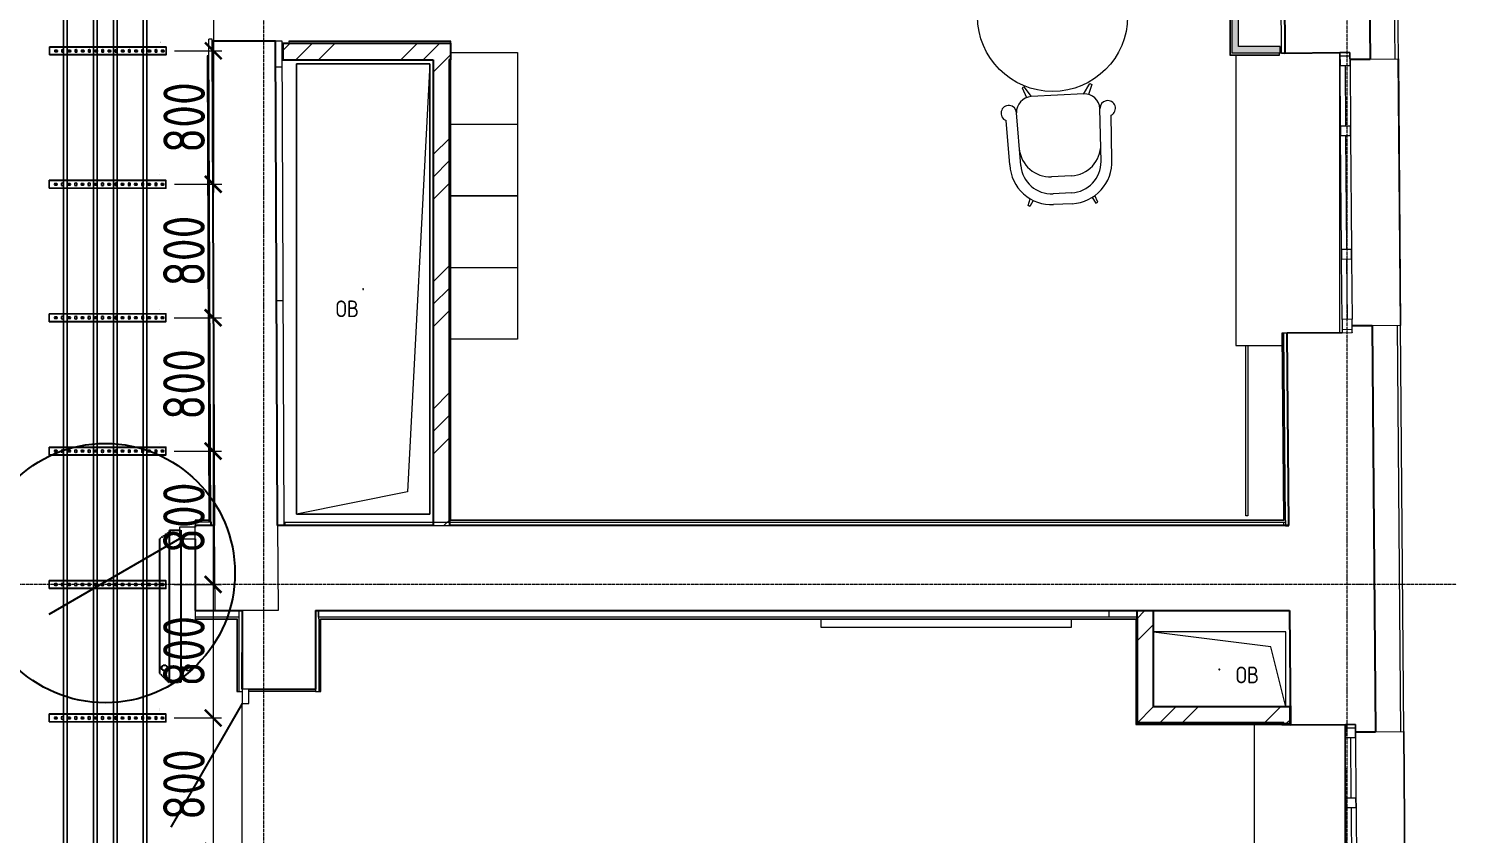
# Model space of a CAD drawing. Header units: millimetres. Extents: x -42533 to 645315, y 3457 to 82611.
# Drawn here: x 327985 to 336551, y 45219 to 50052 of the extents above; entities that cross this region are included whole.
import ezdxf
from ezdxf.enums import TextEntityAlignment as Align

# ---------------------------------------------------------------- set-up
doc = ezdxf.new("R2018")
doc.units = ezdxf.units.MM
doc.linetypes.add('ADSK_Линия сетки', pattern=[25, 20, -2.5, 0, -2.5])
doc.linetypes.add('ADSK_Штриховая_ш3 п1_5', pattern=[4.5, 3, -1.5])
for name, color, linetype in [('00_00_потолок_Панели из стали', 7, 'Continuous'), ('ЭОМ_Лотки авар.', 1, 'Continuous'), ('ЭОМ_Лотки рабочие', 5, 'Continuous')]:
    doc.layers.add(name, color=color, linetype=linetype)
for name, color, linetype, lineweight in [('_ Окна', 7, 'Continuous', 9), ('Аннотация', 7, 'Continuous', 18), ('Двери', 7, 'Continuous', 9), ('Обобщенные модели', 7, 'Continuous', 18), ('Окна', 7, 'Continuous', 9), ('Оси', 253, 'Continuous', 9), ('Перекрытие', 7, 'Continuous', 18), ('Стены внутренние', 7, 'Continuous', 18), ('Стены наружные', 7, 'Continuous', 18), ('Стены несущие', 7, 'Continuous', 30), ('Стены отделка', 7, 'Continuous', 30), ('Стены штриховка', 7, 'Continuous', 9), ('ТХ', 5, 'Continuous', 0), ('ШТРИХОВКА', 252, 'Continuous', 15)]:
    doc.layers.add(name, color=color, linetype=linetype, lineweight=lineweight)
doc.layers.add('Линии', color=7, linetype='Continuous', lineweight=9, true_color=0x00a600)
doc.styles.add('GOST Common_4', font='GOST_Common.ttf', dxfattribs={"width": 0.9, "height": 200})
doc.styles.get("Standard").update_dxf_attribs({"font": 'arial.ttf'})
doc.styles.add('М2', font='isocpeur.ttf', dxfattribs={"width": 0.8})
doc.dimstyles.new('М2-100', dxfattribs={"dimtxt": 250, "dimasz": 100, "dimexe": 50, "dimexo": 50, "dimgap": 50, "dimtad": 1, "dimdec": 0, "dimzin": 1, "dimtxsty": 'М2', "dimblk": 'ARCHTICK', "dimcen": 2.5, "dimdle": 50, "dimclre": 256, "dimclrt": 256, "dimadec": 0, "dimazin": 0, "dimtfac": 1, "dimtdec": 0, "dimtix": 1, "dimtmove": 1, "dimatfit": 3, "dimldrblk": 'NONE', "dimfxl": 1, "dimtolj": 1, "dimlwd": 9, "dimlwe": 9, "dimarcsym": 1})
pattern_1 = [(45, (507.34, 158.9), (-381.661, 381.661), []), (45, (642.3, 158.9), (0, 763.322), []), (45, (372.4, 158.9), (0, 763.322), [])]

# ---------------------------------------------------------------- blocks, each defined once
blk = doc.blocks.new('ТХ 3 этаж')
at = {"color": 8, "linetype": 'Continuous', "lineweight": 18}
for p, q in [((60928.8, 23267.2), (60917.7, 23261)), ((60917.7, 23261), (60943.5, 23203.2)), ((60973.8, 23209.2), (60928.8, 23267.2)), ((61287, 23224.8), (60971.8, 23209.1)), ((61285, 23224.7), (61324, 23287)), ((61335.7, 23281.8), (61315.7, 23221.8)), ((61324, 23287), (61335.7, 23281.8)), ((61390.7, 22819.8), (61384.4, 23136.7)), ((60843.5, 22799.1), (60820.9, 23066)), ((60909, 22795.8), (60883.7, 23111.7)), ((61455.5, 22829.7), (61451.4, 23097.5)), ((61212.8, 22733.9), (61094.5, 22728)), ((61214.3, 22631.7), (61103.2, 22626.2)), ((60952.9, 22555.4), (60966.3, 22595.8)), ((60964.6, 22550.2), (60952.9, 22555.4)), ((60982.7, 22586.9), (60964.6, 22550.2)), ((61217.6, 22566.8), (61106.4, 22561.3)), ((61338.1, 22604.7), (61359.8, 22570)), ((61370.9, 22576.2), (61353.5, 22615.1)), ((61359.8, 22570), (61370.9, 22576.2))]:
    blk.add_line(p, q, dxfattribs=at)
for centre, radius, start, end in [((61291.7, 23132.1), 92.8, 2.85855, 92.85855), ((60837.3, 23109.4), 46.4, 2.85855, 249.28037), ((60976.4, 23116.4), 92.8, 92.85855, 182.85855), ((61430.8, 23139), 46.4, 296.43673, 182.85855), ((61085.2, 22913.5), 185.7, 184.90396, 272.85855), ((61203.6, 22919.4), 185.7, 272.85855, 0.81314), ((61093.9, 22811.6), 250.7, 182.85855, 272.85855), ((61094, 22811.6), 185.7, 184.90396, 272.85855), ((61205, 22817.2), 185.7, 272.85855, 0.81314), ((61205.1, 22817.2), 250.7, 272.85855, 2.85855)]:
    blk.add_arc(centre, radius, start, end, dxfattribs=at)
at = {"layer": 'ТХ', "color": 8}
for p, q in [((57490.1, 23044.6), (57890.1, 23044.6)), ((57490.1, 22184.6), (57890.1, 22184.6))]:
    blk.add_line(p, q, dxfattribs=at)
for points in [[(57490.1, 22614.6), (57490.1, 23474.6), (57890.1, 23474.6), (57890.1, 22614.6)], [(57490.1, 21754.6), (57490.1, 22614.6), (57890.1, 22614.6), (57890.1, 21754.6)], [(61211.7, 20023.9), (59711.7, 20023.9), (59711.7, 20073.9), (61211.7, 20073.9)]]:
    blk.add_lwpolyline(points, close=True, dxfattribs=at)
blk.add_circle((61100, 23690.2), 450, dxfattribs=at)
blk = doc.blocks.new('План 3 этажа')
at = {"layer": 'Стены внутренние'}
for points in [[(55188.195, 23588.356), (55205.237, 23588.356), (55205.237, 25943.31), (55165.237, 25943.31), (55165.237, 23588.356)], [(55205.237, 23588.356), (55455.035, 23588.747), (55455.035, 23628.356), (55205.237, 23628.356)]]:
    blk.add_hatch(color=8, dxfattribs=at).paths.add_polyline_path(points)
at = {"layer": 'Стены внутренние', "lineweight": 9}
h = blk.add_hatch(dxfattribs=at)
h.set_pattern_fill('FP_1', color=8, style=0, pattern_type=2)
h.set_pattern_definition(pattern_1)
h.paths.add_polyline_path([(49489.608, 23548.356), (50479.214, 23548.356), (50479.214, 23648.356), (49471.705, 23648.356), (49471.705, 23548.356), (49480.226, 23548.356)])
h = blk.add_hatch(dxfattribs=at)
h.set_pattern_fill('FP_1', color=8, style=0, pattern_type=2)
h.set_pattern_definition(pattern_1)
h.paths.add_polyline_path([(50373.214, 20754.474), (50473.214, 20754.474), (50470.446, 22274.474), (50473.214, 23548.356), (50373.214, 23548.356), (50373.214, 21881.002)])
h = blk.add_hatch(dxfattribs=at)
h.set_pattern_fill('FP_1', color=8, style=0, pattern_type=2)
h.set_pattern_definition(pattern_1)
h.paths.add_polyline_path([(54689.608, 19666.644), (54694.195, 19666.644), (54694.195, 20244.474), (54594.195, 20244.394), (54594.195, 19666.644)])
h = blk.add_hatch(dxfattribs=at)
h.set_pattern_fill('FP_1', color=8, style=0, pattern_type=2)
h.set_pattern_definition(pattern_1)
h.paths.add_polyline_path([(55515.032, 19566.644), (55515.032, 19666.644), (54594.195, 19666.644), (54594.195, 19566.644), (55510.358, 19566.644)])
at = {"layer": '_ Окна', "color": 8, "lineweight": 18}
for p, q in [((55813.299, 23591.577), (55873.297, 23592.063)), ((55813.946, 23511.58), (55813.299, 23591.577)), ((55873.297, 23592.063), (55873.944, 23512.065)), ((55873.944, 23512.065), (55813.946, 23511.58)), ((55816.857, 23151.592), (55876.855, 23152.077)), ((55817.342, 23091.594), (55816.857, 23151.592)), ((55876.855, 23152.077), (55877.34, 23092.079)), ((55877.34, 23092.079), (55817.342, 23091.594)), ((55822.842, 22411.616), (55882.84, 22412.101)), ((55823.327, 22351.618), (55822.842, 22411.616)), ((55882.84, 22412.101), (55883.325, 22352.103)), ((55883.325, 22352.103), (55823.327, 22351.618)), ((55886.237, 21992.115), (55826.239, 21991.63)), ((55826.239, 21991.63), (55826.886, 21911.632)), ((55886.884, 21912.117), (55886.237, 21992.115)), ((55826.886, 21911.632), (55886.884, 21912.117)), ((55845.891, 19561.711), (55905.889, 19562.196)), ((55846.538, 19481.713), (55845.891, 19561.711)), ((55905.889, 19562.196), (55906.536, 19482.199)), ((55906.536, 19482.199), (55846.538, 19481.713)), ((55849.449, 19121.725), (55909.448, 19122.21)), ((55849.935, 19061.727), (55849.449, 19121.725)), ((55909.448, 19122.21), (55909.933, 19062.212)), ((55909.933, 19062.212), (55849.935, 19061.727))]:
    blk.add_line(p, q, dxfattribs=at)
at = {"layer": '_ Окна', "color": 8}
for p, q in [((55813.46, 23571.578), (55873.458, 23572.063)), ((55843.945, 23511.823), (55846.856, 23151.834)), ((55847.341, 23091.836), (55852.841, 22411.858)), ((55853.326, 22351.86), (55856.238, 21991.872)), ((55826.724, 21931.632), (55886.722, 21932.117)), ((55846.053, 19541.712), (55906.051, 19542.197)), ((55876.537, 19481.956), (55879.449, 19121.968)), ((55879.934, 19061.97), (55886.565, 18241.997))]:
    blk.add_line(p, q, dxfattribs=at)
at = {"layer": 'Двери', "color": 8}
for p, q in [((48945.843, 20744.474), (48850.843, 20744.474)), ((48850.843, 20744.474), (48850.843, 20674.474)), ((48945.843, 20674.474), (48945.843, 20744.474)), ((48850.843, 20674.474), (48945.843, 20674.474)), ((49266.439, 19774.474), (49226.439, 19774.474)), ((49226.439, 19774.474), (49226.439, 19687.474)), ((49266.439, 19687.474), (49266.439, 19774.474)), ((49226.439, 19687.474), (49266.439, 19687.474))]:
    blk.add_line(p, q, dxfattribs=at)
at = {"layer": 'Двери', "color": 8, "lineweight": 30}
for p, q in [((48850.843, 20674.474), (48067.09, 20221.974)), ((49226.439, 19687.474), (48798.439, 18946.157))]:
    blk.add_line(p, q, dxfattribs=at)
at = {"layer": 'Линии', "color": 8, "linetype": 'ADSK_Штриховая_ш3 п1_5', "lineweight": 30}
for p, q in [((48805.5, 20726.519), (48731.005, 20674.357)), ((48731.005, 20674.357), (48731.005, 19870.166)), ((48791.005, 19813.696), (48791.005, 20726.988)), ((48791.005, 20726.988), (48859.066, 20726.988)), ((48859.066, 20726.988), (48859.066, 19814.629)), ((48858.564, 19906.334), (48903.269, 19901.186)), ((48731.005, 19870.166), (48787.523, 19813.649)), ((48859.066, 19814.629), (48791.005, 19813.696))]:
    blk.add_line(p, q, dxfattribs=at)
for centre in [(48761.361, 19901.186), (48903.269, 19901.186)]:
    blk.add_circle(centre, 17, dxfattribs=at)
at = {"layer": 'Обобщенные модели', "color": 8}
for p, q in [((49553.214, 20823.326), (49553.214, 23523.326)), ((49553.214, 23523.326), (50353.214, 23523.326)), ((50353.214, 23523.326), (49553.214, 23523.326)), ((49553.214, 23523.326), (49553.214, 20823.326)), ((50353.214, 23523.326), (50219.88, 20956.66)), ((50353.214, 23523.326), (50353.214, 20823.326)), ((50353.214, 20823.326), (50353.214, 23523.326)), ((50219.88, 20956.66), (49553.214, 20823.326)), ((50353.214, 20823.326), (49553.214, 20823.326)), ((49553.214, 20823.326), (50353.214, 20823.326)), ((55489.608, 20116.644), (54694.195, 20116.644)), ((55489.608, 20116.644), (54694.195, 20116.644)), ((55399.608, 20026.644), (54694.195, 20116.063)), ((55489.608, 19666.644), (55489.608, 20116.644)), ((55489.608, 19666.644), (55489.608, 20116.644)), ((55489.608, 19666.644), (55399.608, 20026.644))]:
    blk.add_line(p, q, dxfattribs=at)
for centre, start, end in [((49953.214, 22173.326), 0, 180), ((49953.214, 22173.326), 120, 180), ((49953.214, 22173.326), 180, 0), ((49953.214, 22173.326), 240, 345), ((49953.214, 22173.326), 15, 90), ((55089.608, 19891.644), 0, 180), ((55089.608, 19891.644), 60, 180), ((55089.608, 19891.644), 180, 0), ((55089.608, 19891.644), 180, 285), ((55089.608, 19891.644), 15, 30)]:
    blk.add_arc(centre, 2.5, start, end, dxfattribs=at)
at = {"layer": 'Окна', "color": 8}
for p, q in [((55873.297, 23592.063), (55813.299, 23591.577)), ((55813.299, 23591.577), (55813.946, 23511.58)), ((55873.944, 23512.065), (55873.297, 23592.063)), ((55816.857, 23151.592), (55813.946, 23511.58)), ((55873.944, 23512.065), (55876.855, 23152.077)), ((55816.857, 23151.592), (55817.342, 23091.594)), ((55877.34, 23092.079), (55876.855, 23152.077)), ((55822.842, 22411.616), (55817.342, 23091.594)), ((55877.34, 23092.079), (55882.84, 22412.101)), ((55822.842, 22411.616), (55823.327, 22351.618)), ((55883.325, 22352.103), (55882.84, 22412.101)), ((55826.239, 21991.63), (55823.327, 22351.618)), ((55883.325, 22352.103), (55886.237, 21992.115)), ((55826.239, 21991.63), (55826.886, 21911.632)), ((55886.884, 21912.117), (55886.237, 21992.115)), ((55826.886, 21911.632), (55886.884, 21912.117)), ((55905.889, 19562.196), (55845.891, 19561.711)), ((55845.891, 19561.711), (55846.538, 19481.713)), ((55906.536, 19482.199), (55905.889, 19562.196)), ((55849.449, 19121.725), (55846.538, 19481.713)), ((55906.536, 19482.199), (55909.448, 19122.21)), ((55849.449, 19121.725), (55849.935, 19061.727)), ((55909.933, 19062.212), (55909.448, 19122.21)), ((55856.566, 18241.754), (55849.935, 19061.727)), ((55909.933, 19062.212), (55916.564, 18242.239))]:
    blk.add_line(p, q, dxfattribs=at)
at = {"layer": 'Оси', "color": 8, "linetype": 'ADSK_Линия сетки'}
for p, q in [((49356.908, -3523.688), (49356.908, 43515.246)), ((55856.908, -3523.688), (55856.908, 43515.246)), ((-10051.774, 20403.902), (56512.196, 20403.902))]:
    blk.add_line(p, q, dxfattribs=at)
at = {"layer": 'Перекрытие', "color": 8}
for p, q in [((55188.195, 23576.517), (55188.195, 21834.474)), ((55812.654, 23587.772), (55451.318, 23587.772)), ((55812.654, 21911.327), (55812.654, 23587.772)), ((55188.195, 21834.474), (55465.498, 21834.474)), ((55510.415, 20244.394), (54694.195, 20244.394)), ((49666.439, 19759.474), (49266.439, 19759.474)), ((49226.439, 18831.474), (49226.439, 19687.474)), ((55299.537, 19560.644), (55299.537, 17367.775)), ((55844.672, 17741.447), (55844.672, 19561.701))]:
    blk.add_line(p, q, dxfattribs=at)
at = {"layer": 'Стены внутренние', "color": 8}
for p, q in [((55248.195, 20812.96), (55248.195, 21834.474)), ((55260.195, 21834.474), (55260.195, 20812.96)), ((55260.195, 20812.96), (55248.195, 20812.96))]:
    blk.add_line(p, q, dxfattribs=at)
at = {"layer": 'Стены наружные', "color": 8}
for p, q in [((55463.313, 23588.356), (55455.035, 23588.356)), ((56163.38, 23554.407), (56164.38, 23554.415)), ((56176.288, 21954.459), (56163.38, 23554.407)), ((56163.611, 23554.409), (56176.551, 21954.462)), ((56164.38, 23554.415), (56177.288, 21954.467)), ((56177.288, 21954.467), (56176.288, 21954.459)), ((56195.933, 19519.54), (56196.933, 19519.549)), ((56209.93, 17784.597), (56195.933, 19519.54)), ((56196.243, 19519.543), (56210.275, 17784.6)), ((56196.933, 19519.549), (56210.93, 17784.605))]:
    blk.add_line(p, q, dxfattribs=at)
at = {"layer": 'Стены несущие', "color": 8}
for p, q in [((55973.713, 26013.954), (55993.616, 23553.034)), ((55464.255, 25944.831), (55483.309, 23588.908)), ((49428.227, 23660.885), (49048.23, 23659.317)), ((49048.23, 23659.317), (49060.223, 20754.474)), ((49440.226, 20754.474), (49428.227, 23660.885)), ((49471.705, 23648.356), (49471.705, 23548.356)), ((49471.705, 23648.356), (50479.214, 23648.356)), ((50479.214, 23548.356), (50479.214, 23648.356)), ((55483.309, 23588.908), (55813.299, 23591.577)), ((49471.705, 23548.356), (50373.214, 23548.356)), ((50373.214, 23548.356), (50373.214, 20754.474)), ((50479.214, 23548.356), (50467.214, 23548.356)), ((50473.214, 20754.474), (50473.214, 23548.356)), ((55873.62, 23552.064), (55993.616, 23553.034)), ((56006.556, 21953.087), (55886.56, 21952.116)), ((56006.556, 21953.087), (56026.249, 19518.168)), ((55826.886, 21911.632), (55496.896, 21908.963)), ((55506.233, 20754.474), (55496.896, 21908.963)), ((55886.892, 21911.118), (55886.884, 21912.117)), ((48945.843, 20754.474), (48945.843, 20744.474)), ((49060.223, 20754.474), (48945.843, 20754.474)), ((50373.214, 20754.474), (49440.226, 20754.474)), ((55506.233, 20754.474), (50473.214, 20754.474)), ((48945.843, 20674.474), (48945.843, 20244.474)), ((48945.843, 20244.474), (49226.439, 20244.474)), ((49226.439, 20244.474), (49226.439, 19774.474)), ((49666.439, 20244.474), (55510.358, 20244.474)), ((49666.439, 20244.474), (49666.439, 19774.474)), ((54594.195, 20244.474), (54594.195, 19566.644)), ((54694.195, 19666.644), (54694.195, 20244.474)), ((55510.358, 20244.474), (55515.902, 19559.042)), ((49226.439, 19774.474), (49226.439, 19993.902)), ((49266.439, 19774.474), (49666.439, 19774.474)), ((55515.032, 19666.644), (54694.195, 19666.644)), ((55515.032, 19566.644), (55515.032, 19666.644)), ((54594.195, 19566.644), (55515.032, 19566.644)), ((55515.902, 19559.042), (55845.891, 19561.711)), ((55906.253, 19517.198), (56026.249, 19518.168))]:
    blk.add_line(p, q, dxfattribs=at)
at = {"layer": 'Стены отделка', "color": 8, "lineweight": 9}
for p, q in [((56163.611, 23554.409), (56143.707, 26015.329)), ((55153.237, 25953.31), (55153.237, 23578.356)), ((55165.237, 25943.31), (55165.237, 23588.356)), ((55205.237, 23628.356), (55205.237, 25903.31)), ((55463.31, 23588.747), (55444.256, 25944.67)), ((49048.178, 23671.866), (49028.178, 23671.784)), ((49040.223, 20754.377), (49028.178, 23671.784)), ((49048.23, 23659.317), (49048.178, 23671.866)), ((49468.233, 23659.6), (49428.233, 23659.435)), ((49480.226, 20754.625), (49468.233, 23659.6)), ((50477.214, 23660.356), (49508.23, 23660.356)), ((49508.23, 23660.356), (49508.279, 23648.356)), ((50479.214, 23648.356), (50479.214, 23658.356)), ((49028.591, 23571.784), (49016.591, 23571.734)), ((49016.591, 23571.734), (49028.14, 20774.474)), ((55155.237, 23576.356), (55451.41, 23576.356)), ((55455.035, 23588.356), (55165.237, 23588.356)), ((55455.035, 23628.356), (55205.237, 23628.356)), ((55451.41, 23576.356), (55451.313, 23588.356)), ((55455.035, 23588.356), (55455.035, 23628.356)), ((55463.31, 23588.747), (55483.309, 23588.908)), ((49468.87, 23505.209), (49428.87, 23505.044)), ((50467.214, 23548.356), (50467.214, 20774.474)), ((50479.214, 20786.474), (50479.214, 23548.356)), ((55993.616, 23553.034), (56163.611, 23554.409)), ((49434.65, 22105.056), (49474.65, 22105.221)), ((56176.551, 21954.462), (56006.556, 21953.087)), ((56196.243, 19519.543), (56176.551, 21954.462)), ((55496.896, 21908.963), (55464.897, 21908.705)), ((55464.897, 21908.705), (55473.974, 20786.474)), ((55476.897, 21908.802), (55476.905, 21907.802)), ((48945.843, 20786.474), (48945.843, 20754.474)), ((49040.091, 20786.474), (48945.843, 20786.474)), ((49043.735, 20774.474), (49040.14, 20774.474)), ((49040.223, 20754.377), (49060.223, 20754.46)), ((49043.735, 20754.474), (49043.735, 20774.474)), ((49440.226, 20754.459), (49480.226, 20754.625)), ((49440.226, 20754.474), (49440.226, 20754.459)), ((49483.739, 20774.474), (49483.739, 20754.474)), ((49483.739, 20774.474), (55486.071, 20774.474)), ((50373.214, 20754.474), (50473.214, 20754.474)), ((55473.974, 20786.474), (50479.214, 20786.474)), ((55476.233, 20754.474), (55476.233, 20774.474)), ((55485.99, 20784.474), (55486.237, 20753.989)), ((55486.237, 20753.989), (55506.236, 20754.151)), ((48945.843, 20244.474), (48945.843, 20192.474)), ((49206.439, 20244.474), (49206.439, 20204.474)), ((49226.439, 19993.902), (49226.439, 20244.474)), ((49226.439, 20244.474), (49226.439, 20244.474)), ((49686.439, 20243.902), (49666.439, 20243.902)), ((49682.343, 20244.474), (49682.343, 20204.474)), ((49686.439, 20194.474), (49686.439, 20243.902)), ((54429.608, 20204.474), (54429.608, 20244.474)), ((48945.843, 20192.474), (49194.439, 20192.474)), ((49194.439, 20192.474), (49194.439, 19759.474)), ((49206.439, 20204.474), (49196.439, 20204.474)), ((54600.195, 20204.474), (49682.343, 20204.474)), ((49698.439, 20192.474), (54588.195, 20192.474)), ((49698.439, 19759.474), (49698.439, 20192.474)), ((54588.195, 20192.474), (54588.195, 19562.644)), ((54600.195, 19572.644), (54600.195, 20204.474)), ((49194.439, 19759.474), (49226.439, 19759.474)), ((49666.439, 19774.474), (49666.439, 19759.474)), ((49666.439, 19759.474), (49698.439, 19759.474)), ((54590.195, 19560.644), (55463.887, 19560.644)), ((55475.79, 19572.644), (54600.195, 19572.644)), ((55463.887, 19560.644), (55463.904, 19558.621)), ((55463.904, 19558.621), (55515.902, 19559.042)), ((55475.903, 19558.719), (55475.79, 19572.644)), ((55515.858, 19564.437), (55475.859, 19564.113)), ((56026.249, 19518.168), (56196.243, 19519.543))]:
    blk.add_line(p, q, dxfattribs=at)
at = {"layer": 'Стены штриховка', "color": 8}
for p, q in [((56143.611, 23554.247), (56123.708, 26015.167)), ((55155.237, 25955.31), (55155.237, 23576.356)), ((50479.214, 23658.356), (49508.238, 23658.356)), ((50477.214, 23648.356), (50477.214, 23660.356)), ((50479.214, 23660.356), (50477.214, 23660.356)), ((50479.214, 23658.356), (50479.214, 23660.356)), ((49018.591, 23571.743), (49030.14, 20774.474)), ((55153.237, 23578.356), (55451.394, 23578.356)), ((55153.237, 23578.356), (55153.237, 23576.356)), ((55153.237, 23576.356), (55155.237, 23576.356)), ((50477.214, 20784.474), (50477.214, 23548.356)), ((56156.551, 21954.3), (56176.244, 19519.381)), ((55466.897, 21908.721), (55475.99, 20784.474)), ((55485.99, 20784.474), (55476.905, 21907.802)), ((49040.099, 20784.474), (48945.843, 20784.474)), ((49040.14, 20774.474), (48945.843, 20774.474)), ((49060.223, 20754.474), (49062.328, 20244.474)), ((49440.226, 20754.459), (49442.332, 20244.474)), ((55475.99, 20784.474), (50477.214, 20784.474)), ((49442.332, 20244.474), (49226.439, 20244.474)), ((49196.439, 20204.474), (48945.843, 20204.474)), ((48945.843, 20194.474), (49196.439, 20194.474)), ((49196.439, 20194.474), (49196.439, 19759.474)), ((49206.439, 20204.474), (49206.439, 19759.474)), ((49686.439, 20194.474), (49686.439, 19759.474)), ((49696.439, 20194.474), (54590.195, 20194.474)), ((49696.439, 19759.474), (49696.439, 20194.474)), ((54590.195, 20194.474), (54590.195, 19560.644)), ((54588.195, 19562.644), (55465.871, 19562.644)), ((54588.195, 19562.644), (54588.195, 19560.644)), ((54588.195, 19560.644), (54590.195, 19560.644)), ((55465.871, 19562.644), (55465.903, 19558.638))]:
    blk.add_line(p, q, dxfattribs=at)
at = {"layer": 'ЭОМ_Лотки рабочие'}
blk.add_blockref('ТХ 3 этаж', (-7010.895, 118.542), dxfattribs=at)
at = {"layer": 'Аннотация', "color": 8, "lineweight": 9, "char_height": 100, "width": 156.348, "attachment_point": 1, "line_spacing_factor": 1.022766, "style": 'GOST Common_4'}
for insert in [(49788.055, 22104.768), (55187.918, 19908.692)]:
    blk.add_mtext('\\pxt3.6,7.2,10.8,14.4,18,21.6,25.2,28.8,32.4,36,39.6,43.2,46.8,50.4,54,57.6,61.2,64.8,68.4,72,75.6,79.2,82.8,86.4,90,93.6,97.2,100.8,104.4,108,111.6,115.2;{ОВ}', dxfattribs=dict(at, insert=insert))
blk = doc.blocks.new('*U1332')
at = {"color": 0, "linetype": 'Continuous', "lineweight": 25}
for p, q in [((-78.8, -26281.8), (-78.8, 0)), ((78.8, -26281.8), (78.8, 0))]:
    blk.add_line(p, q, dxfattribs=at)
blk.add_lwpolyline([(100.8, -26281.8), (100.8, 0), (-100.8, 0), (-100.8, -26281.8)], close=True, dxfattribs=at)
at = {"color": 0, "flags": 9}
for tag, p in [('АРТИКУЛ', (-59.7, -11.8)), ('НАИМЕНОВАНИЕ', (-59.1, -7)), ('ПРИМЕЧАНИЕ', (-58.8, -17.3))]:
    blk.add_attdef(tag, text='', height=2.5, dxfattribs=at).set_placement(p, align=Align.TOP_LEFT)
at = {"color": 0, "lineweight": 30, "flags": 104}
for tag, p in [('ВЫСОТА', (-59.6, -20.9)), ('ДЛИНА', (-59.5, -36.1)), ('ТОЛЩИНА', (-59, -31)), ('ШИРИНА', (-58.9, -25.1))]:
    blk.add_attdef(tag, text='', height=2.5, dxfattribs=at).set_placement(p, align=Align.TOP_LEFT)
blk = doc.blocks.new('*U1326')
at = {"color": 0, "linetype": 'Continuous', "lineweight": 25}
for p, q in [((-78.8, -25997.9), (-78.8, 0)), ((78.8, -25997.9), (78.8, 0))]:
    blk.add_line(p, q, dxfattribs=at)
blk.add_lwpolyline([(100.8, -25997.9), (100.8, 0), (-100.8, 0), (-100.8, -25997.9)], close=True, dxfattribs=at)
at = {"color": 0, "flags": 9}
for tag, p in [('АРТИКУЛ', (-59.7, -11.8)), ('НАИМЕНОВАНИЕ', (-59.1, -7)), ('ПРИМЕЧАНИЕ', (-58.8, -17.3))]:
    blk.add_attdef(tag, text='', height=2.5, dxfattribs=at).set_placement(p, align=Align.TOP_LEFT)
at = {"color": 0, "lineweight": 30, "flags": 104}
for tag, p in [('ВЫСОТА', (-59.6, -20.9)), ('ДЛИНА', (-59.5, -36.1)), ('ТОЛЩИНА', (-59, -31)), ('ШИРИНА', (-58.9, -25.1))]:
    blk.add_attdef(tag, text='', height=2.5, dxfattribs=at).set_placement(p, align=Align.TOP_LEFT)
blk = doc.blocks.new('*U45')
at = {"color": 0, "linetype": 'ByBlock', "lineweight": -2}
for points in [[(24, -700), (24, 0), (-24, 0), (-24, -700)], [(-22.5, -700), (-22.5, 0)], [(22.5, -700), (22.5, 0)], [(-24, -700), (24, -700)]]:
    blk.add_lwpolyline(points, dxfattribs=at)
at = {"color": 254, "transparency": 33554483}
blk.add_lwpolyline([(0, 0.7), (0, -2.2)], dxfattribs=at)
at = {"color": 0, "linetype": 'ByBlock', "lineweight": -2}
for points in [[(-6.7, -54.8, 0.345739), (-6.7, -65.2), (6.7, -65.2, 0.345739), (6.7, -54.8)], [(-5.2, -13.3), (-5.2, -26.7, 0.345739), (5.2, -26.7), (5.2, -13.3, 0.345739)], [(-6.7, -134.8, 0.345739), (-6.7, -145.2), (6.7, -145.2, 0.345739), (6.7, -134.8)], [(-5.2, -93.3), (-5.2, -106.7, 0.345739), (5.2, -106.7), (5.2, -93.3, 0.345739)], [(-6.7, -214.8, 0.345739), (-6.7, -225.2), (6.7, -225.2, 0.345739), (6.7, -214.8)], [(-5.2, -173.3), (-5.2, -186.7, 0.345739), (5.2, -186.7), (5.2, -173.3, 0.345739)], [(-5.2, -253.3), (-5.2, -266.7, 0.345739), (5.2, -266.7), (5.2, -253.3, 0.345739)], [(-6.7, -294.8, 0.345739), (-6.7, -305.2), (6.7, -305.2, 0.345739), (6.7, -294.8)], [(-5.2, -333.3), (-5.2, -346.7, 0.345739), (5.2, -346.7), (5.2, -333.3, 0.345739)], [(-6.7, -374.8, 0.345739), (-6.7, -385.2), (6.7, -385.2, 0.345739), (6.7, -374.8)], [(-5.2, -413.3), (-5.2, -426.7, 0.345739), (5.2, -426.7), (5.2, -413.3, 0.345739)], [(-6.7, -454.8, 0.345739), (-6.7, -465.2), (6.7, -465.2, 0.345739), (6.7, -454.8)], [(-5.2, -493.3), (-5.2, -506.7, 0.345739), (5.2, -506.7), (5.2, -493.3, 0.345739)], [(-6.7, -534.8, 0.345739), (-6.7, -545.2), (6.7, -545.2, 0.345739), (6.7, -534.8)], [(-5.2, -573.3), (-5.2, -586.7, 0.345739), (5.2, -586.7), (5.2, -573.3, 0.345739)], [(-6.7, -614.8, 0.345739), (-6.7, -625.2), (6.7, -625.2, 0.345739), (6.7, -614.8)], [(-5.2, -653.3), (-5.2, -666.7, 0.345739), (5.2, -666.7), (5.2, -653.3, 0.345739)]]:
    blk.add_lwpolyline(points, format="xyb", close=True, dxfattribs=at)
at = {"flags": 9}
for tag, p in [('АРТИКУЛ', (-58.9, -24.5)), ('ПРИМЕЧАНИЕ', (-58.3, -30.8)), ('НАИМЕНОВАНИЕ', (-58.2, -19.4))]:
    blk.add_attdef(tag, p, '', height=2.5, dxfattribs=at)
at = {"lineweight": 30, "flags": 104}
blk.add_attdef('ДЛИНА', text='', height=2.5, dxfattribs=at).set_placement((-57.7, -34.6), align=Align.TOP_LEFT)
blk = doc.blocks.new('_ArchTick')
at = {"color": 0, "linetype": 'ByBlock', "lineweight": 70, "const_width": 0.15}
blk.add_lwpolyline([(-0.5, -0.5), (0.5, 0.5)], dxfattribs=at)
blk = doc.blocks.new('*D1544')
at = {"layer": '00_00_потолок_Панели из стали', "lineweight": 9, "transparency": 16777216}
for p, q in [((328936.5, 49118.1), (329142.3, 49118.1)), ((328858.8, 48317.9), (329142.3, 48317.9))]:
    blk.add_line(p, q, dxfattribs=at)
at = {"layer": '00_00_потолок_Панели из стали', "color": 0, "lineweight": 9, "transparency": 16777216}
blk.add_line((329092.3, 49168.1), (329092.3, 48267.9), dxfattribs=at)
at = {"layer": 'Defpoints', "color": 0, "transparency": 16777216}
for p in [(328886.5, 49118.1), (328808.8, 48317.9), (329092.3, 48317.9)]:
    blk.add_point(p, dxfattribs=at)
at = {"layer": '00_00_потолок_Панели из стали', "color": 0, "lineweight": 9, "transparency": 16777216, "xscale": 100, "yscale": 100, "zscale": 100}
for p, rotation in [((329092.3, 49118.1), 90), ((329092.3, 48317.9), 270)]:
    blk.add_blockref('_ArchTick', p, dxfattribs=dict(at, rotation=rotation))
at = {"layer": '00_00_потолок_Панели из стали', "transparency": 16777216, "insert": (328917.3, 48718), "char_height": 250, "attachment_point": 5, "rotation": 90, "style": 'М2'}
blk.add_mtext('\\A1;800', dxfattribs=at)
blk = doc.blocks.new('_None')
blk = doc.blocks.new('*D1545')
at = {"layer": '00_00_потолок_Панели из стали', "lineweight": 9, "transparency": 16777216}
for p, q in [((328936.5, 48317.9), (329142.3, 48317.9)), ((328858.8, 47517.7), (329142.3, 47517.7))]:
    blk.add_line(p, q, dxfattribs=at)
at = {"layer": '00_00_потолок_Панели из стали', "color": 0, "lineweight": 9, "transparency": 16777216}
blk.add_line((329092.3, 48367.9), (329092.3, 47467.7), dxfattribs=at)
at = {"layer": 'Defpoints', "color": 0, "transparency": 16777216}
for p in [(328886.5, 48317.9), (328808.8, 47517.7), (329092.3, 47517.7)]:
    blk.add_point(p, dxfattribs=at)
at = {"layer": '00_00_потолок_Панели из стали', "color": 0, "lineweight": 9, "transparency": 16777216, "xscale": 100, "yscale": 100, "zscale": 100}
for p, rotation in [((329092.3, 48317.9), 90), ((329092.3, 47517.7), 270)]:
    blk.add_blockref('_ArchTick', p, dxfattribs=dict(at, rotation=rotation))
at = {"layer": '00_00_потолок_Панели из стали', "transparency": 16777216, "insert": (328917.3, 47917.8), "char_height": 250, "attachment_point": 5, "rotation": 90, "style": 'М2'}
blk.add_mtext('\\A1;800', dxfattribs=at)
blk = doc.blocks.new('*D1546')
at = {"layer": '00_00_потолок_Панели из стали', "color": 0, "lineweight": 9, "transparency": 16777216}
blk.add_line((329092.3, 47567.7), (329092.3, 46667.5), dxfattribs=at)
at = {"layer": '00_00_потолок_Панели из стали', "lineweight": 9, "transparency": 16777216}
for p, q in [((328936.5, 47517.7), (329142.3, 47517.7)), ((328858.8, 46717.5), (329142.3, 46717.5))]:
    blk.add_line(p, q, dxfattribs=at)
at = {"layer": 'Defpoints', "color": 0, "transparency": 16777216}
for p in [(328886.5, 47517.7), (328808.8, 46717.5), (329092.3, 46717.5)]:
    blk.add_point(p, dxfattribs=at)
at = {"layer": '00_00_потолок_Панели из стали', "color": 0, "lineweight": 9, "transparency": 16777216, "xscale": 100, "yscale": 100, "zscale": 100}
for p, rotation in [((329092.3, 47517.7), 90), ((329092.3, 46717.5), 270)]:
    blk.add_blockref('_ArchTick', p, dxfattribs=dict(at, rotation=rotation))
at = {"layer": '00_00_потолок_Панели из стали', "transparency": 16777216, "insert": (328917.3, 47117.6), "char_height": 250, "attachment_point": 5, "rotation": 90, "style": 'М2'}
blk.add_mtext('\\A1;800', dxfattribs=at)
blk = doc.blocks.new('*D1547')
at = {"layer": '00_00_потолок_Панели из стали', "lineweight": 9, "transparency": 16777216}
for p, q in [((328936.5, 46717.5), (329142.3, 46717.5)), ((328858.8, 45917.3), (329142.3, 45917.3))]:
    blk.add_line(p, q, dxfattribs=at)
at = {"layer": '00_00_потолок_Панели из стали', "color": 0, "lineweight": 9, "transparency": 16777216}
blk.add_line((329092.3, 46767.5), (329092.3, 45867.3), dxfattribs=at)
at = {"layer": 'Defpoints', "color": 0, "transparency": 16777216}
for p in [(328886.5, 46717.5), (328808.8, 45917.3), (329092.3, 45917.3)]:
    blk.add_point(p, dxfattribs=at)
at = {"layer": '00_00_потолок_Панели из стали', "color": 0, "lineweight": 9, "transparency": 16777216, "xscale": 100, "yscale": 100, "zscale": 100}
for p, rotation in [((329092.3, 46717.5), 90), ((329092.3, 45917.3), 270)]:
    blk.add_blockref('_ArchTick', p, dxfattribs=dict(at, rotation=rotation))
at = {"layer": '00_00_потолок_Панели из стали', "transparency": 16777216, "insert": (328917.3, 46317.4), "char_height": 250, "attachment_point": 5, "rotation": 90, "style": 'М2'}
blk.add_mtext('\\A1;800', dxfattribs=at)
blk = doc.blocks.new('*D1548')
at = {"layer": '00_00_потолок_Панели из стали', "lineweight": 9, "transparency": 16777216}
for p, q in [((328936.5, 45917.3), (329142.3, 45917.3)), ((328858.8, 45117.1), (329142.3, 45117.1))]:
    blk.add_line(p, q, dxfattribs=at)
at = {"layer": '00_00_потолок_Панели из стали', "color": 0, "lineweight": 9, "transparency": 16777216}
blk.add_line((329092.3, 45967.3), (329092.3, 45067.1), dxfattribs=at)
at = {"layer": 'Defpoints', "color": 0, "transparency": 16777216}
for p in [(328886.5, 45917.3), (328808.8, 45117.1), (329092.3, 45117.1)]:
    blk.add_point(p, dxfattribs=at)
at = {"layer": '00_00_потолок_Панели из стали', "color": 0, "lineweight": 9, "transparency": 16777216, "xscale": 100, "yscale": 100, "zscale": 100}
for p, rotation in [((329092.3, 45917.3), 90), ((329092.3, 45117.1), 270)]:
    blk.add_blockref('_ArchTick', p, dxfattribs=dict(at, rotation=rotation))
at = {"layer": '00_00_потолок_Панели из стали', "transparency": 16777216, "insert": (328917.3, 45517.2), "char_height": 250, "attachment_point": 5, "rotation": 90, "style": 'М2'}
blk.add_mtext('\\A1;800', dxfattribs=at)
blk = doc.blocks.new('*D1552')
at = {"layer": '00_00_потолок_Панели из стали', "lineweight": 9, "transparency": 16777216}
for p, q in [((328938, 50718.5), (329143.7, 50718.5)), ((328860.2, 49918.3), (329143.7, 49918.3))]:
    blk.add_line(p, q, dxfattribs=at)
at = {"layer": '00_00_потолок_Панели из стали', "color": 0, "lineweight": 9, "transparency": 16777216}
blk.add_line((329093.7, 50768.5), (329093.7, 49868.3), dxfattribs=at)
at = {"layer": 'Defpoints', "color": 0, "transparency": 16777216}
for p in [(328888, 50718.5), (328810.2, 49918.3), (329093.7, 49918.3)]:
    blk.add_point(p, dxfattribs=at)
at = {"layer": '00_00_потолок_Панели из стали', "color": 0, "lineweight": 9, "transparency": 16777216, "xscale": 100, "yscale": 100, "zscale": 100}
for p, rotation in [((329093.7, 50718.5), 90), ((329093.7, 49918.3), 270)]:
    blk.add_blockref('_ArchTick', p, dxfattribs=dict(at, rotation=rotation))
at = {"layer": '00_00_потолок_Панели из стали', "transparency": 16777216, "insert": (328918.7, 50318.4), "char_height": 250, "attachment_point": 5, "rotation": 90, "style": 'М2'}
blk.add_mtext('\\A1;800', dxfattribs=at)
blk = doc.blocks.new('*D1553')
at = {"layer": '00_00_потолок_Панели из стали', "color": 0, "lineweight": 9, "transparency": 16777216}
blk.add_line((329093.7, 49968.3), (329093.7, 49068.1), dxfattribs=at)
at = {"layer": '00_00_потолок_Панели из стали', "lineweight": 9, "transparency": 16777216}
for p, q in [((328938, 49918.3), (329143.7, 49918.3)), ((328860.2, 49118.1), (329143.7, 49118.1))]:
    blk.add_line(p, q, dxfattribs=at)
at = {"layer": 'Defpoints', "color": 0, "transparency": 16777216}
for p in [(328888, 49918.3), (328810.2, 49118.1), (329093.7, 49118.1)]:
    blk.add_point(p, dxfattribs=at)
at = {"layer": '00_00_потолок_Панели из стали', "color": 0, "lineweight": 9, "transparency": 16777216, "xscale": 100, "yscale": 100, "zscale": 100}
for p, rotation in [((329093.7, 49918.3), 90), ((329093.7, 49118.1), 270)]:
    blk.add_blockref('_ArchTick', p, dxfattribs=dict(at, rotation=rotation))
at = {"layer": '00_00_потолок_Панели из стали', "transparency": 16777216, "insert": (328918.7, 49518.2), "char_height": 250, "attachment_point": 5, "rotation": 90, "style": 'М2'}
blk.add_mtext('\\A1;800', dxfattribs=at)

msp = doc.modelspace()

# ---------------------------------------------------------------- linework, layer by layer
at = {"layer": 'ЭОМ_Лотки рабочие', "color": 7, "lineweight": 30}
msp.add_circle((328445.6, 46786.2), 777.9, dxfattribs=at)

# ---------------------------------------------------------------- block references
at = {"layer": 'ШТРИХОВКА'}
msp.add_blockref('План 3 этажа', (280039.2, 26316.4), dxfattribs=at)
at = {"layer": 'ЭОМ_Лотки авар.', "color": 1, "rotation": 180}
msp.add_blockref('*U1326', (328295, 37033.2), dxfattribs=at)
at = {"layer": 'ЭОМ_Лотки рабочие', "rotation": 180}
msp.add_blockref('*U1332', (328594.6, 36738.5), dxfattribs=at)
at = {"layer": 'ЭОМ_Лотки рабочие'}
ref = msp.add_blockref('*U45', (328810.2, 49918.3), dxfattribs=dict(at, rotation=270))
lines = msp.add_mtext('700 мм', dxfattribs={"layer": '0', "insert": (328775.6, 49976), "char_height": 2.5, "attachment_point": 1, "rotation": 270})
ref.add_attrib('ДЛИНА', '', (328775.6, 49976), dxfattribs={"flags": 2}).embed_mtext(lines)
ref = msp.add_blockref('*U45', (328808.8, 49118.1), dxfattribs=dict(at, rotation=270))
lines = msp.add_mtext('700 мм', dxfattribs={"layer": '0', "insert": (328774.2, 49175.8), "char_height": 2.5, "attachment_point": 1, "rotation": 270})
ref.add_attrib('ДЛИНА', '', (328774.2, 49175.8), dxfattribs={"flags": 2}).embed_mtext(lines)
ref = msp.add_blockref('*U45', (328808.8, 48317.9), dxfattribs=dict(at, rotation=270))
lines = msp.add_mtext('700 мм', dxfattribs={"layer": '0', "insert": (328774.2, 48375.6), "char_height": 2.5, "attachment_point": 1, "rotation": 270})
ref.add_attrib('ДЛИНА', '', (328774.2, 48375.6), dxfattribs={"flags": 2}).embed_mtext(lines)
ref = msp.add_blockref('*U45', (328808.8, 47517.7), dxfattribs=dict(at, rotation=270))
lines = msp.add_mtext('700 мм', dxfattribs={"layer": '0', "insert": (328774.2, 47575.4), "char_height": 2.5, "attachment_point": 1, "rotation": 270})
ref.add_attrib('ДЛИНА', '', (328774.2, 47575.4), dxfattribs={"flags": 2}).embed_mtext(lines)
ref = msp.add_blockref('*U45', (328808.8, 46717.5), dxfattribs=dict(at, rotation=270))
lines = msp.add_mtext('700 мм', dxfattribs={"layer": '0', "insert": (328774.2, 46775.2), "char_height": 2.5, "attachment_point": 1, "rotation": 270})
ref.add_attrib('ДЛИНА', '', (328774.2, 46775.2), dxfattribs={"flags": 2}).embed_mtext(lines)
ref = msp.add_blockref('*U45', (328808.8, 45917.3), dxfattribs=dict(at, rotation=270))
lines = msp.add_mtext('700 мм', dxfattribs={"layer": '0', "insert": (328774.2, 45975), "char_height": 2.5, "attachment_point": 1, "rotation": 270})
ref.add_attrib('ДЛИНА', '', (328774.2, 45975), dxfattribs={"flags": 2}).embed_mtext(lines)

# ---------------------------------------------------------------- dimensions: what is measured, and where the dimension line sits
at = {"layer": '00_00_потолок_Панели из стали'}
for base, p1, p2, picture, middle in [((329093.7, 49918.3), (328888, 50718.5), (328810.2, 49918.3), '*D1552', (328918.7, 50318.4)), ((329093.7, 49118.1), (328888, 49918.3), (328810.2, 49118.1), '*D1553', (328918.7, 49518.2)), ((329092.3, 48317.9), (328886.5, 49118.1), (328808.8, 48317.9), '*D1544', (328917.3, 48718)), ((329092.3, 47517.7), (328886.5, 48317.9), (328808.8, 47517.7), '*D1545', (328917.3, 47917.8)), ((329092.3, 46717.5), (328886.5, 47517.7), (328808.8, 46717.5), '*D1546', (328917.3, 47117.6)), ((329092.3, 45917.3), (328886.5, 46717.5), (328808.8, 45917.3), '*D1547', (328917.3, 46317.4)), ((329092.3, 45117.1), (328886.5, 45917.3), (328808.8, 45117.1), '*D1548', (328917.3, 45517.2))]:
    dim = msp.add_linear_dim(base=base, p1=p1, p2=p2, angle=90, dimstyle='М2-100', dxfattribs=at)
    dim.commit()
    dim.dimension.update_dxf_attribs({"geometry": picture, "text_midpoint": middle})

doc.saveas('drawing.dxf')
